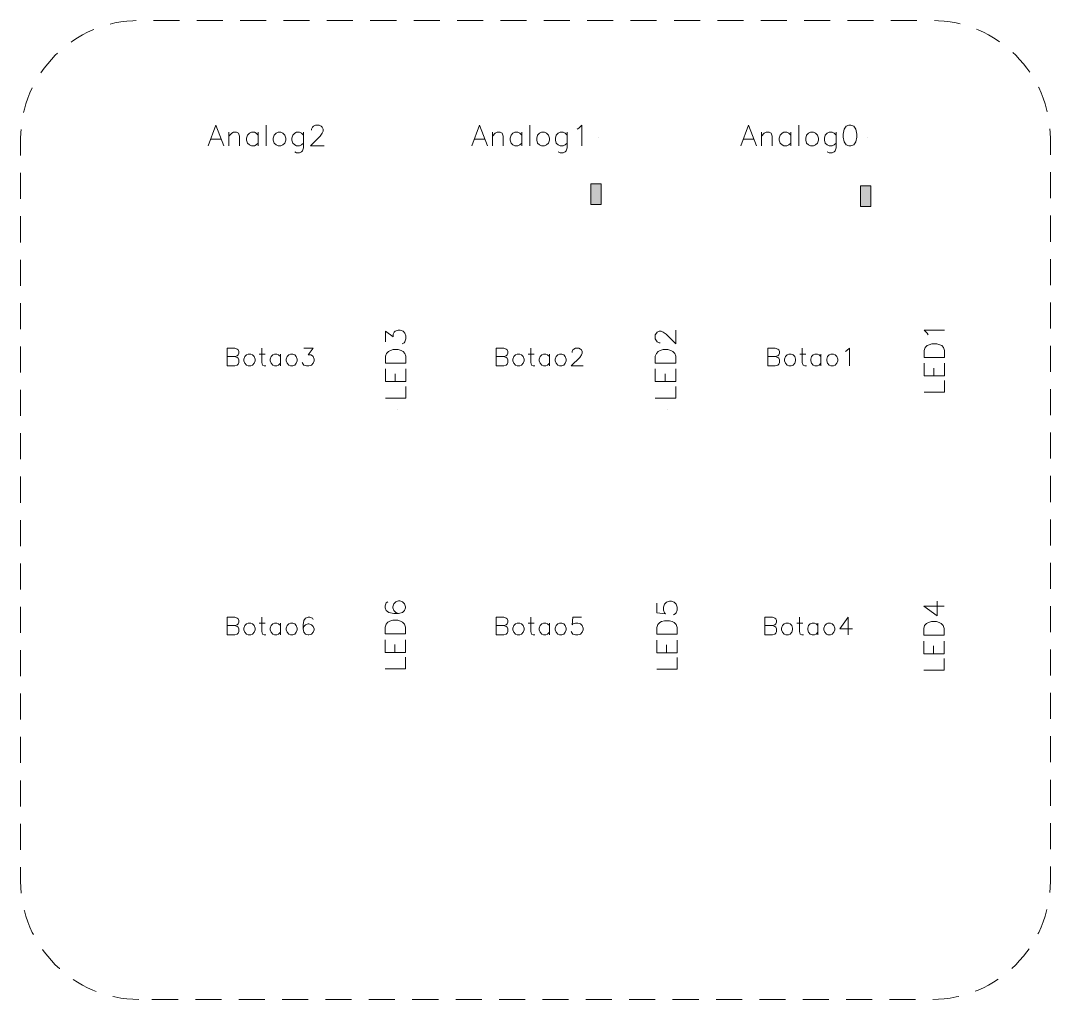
# Model space of a CAD drawing. Header units: inches. Extents: x 7 to 387, y -180 to -7.
# Drawn here: x 263.2 to 381.9, y -121.7 to -8.9 of the extents above; entities that cross this region are included whole.
import ezdxf

# ---------------------------------------------------------------- set-up
doc = ezdxf.new("R2010")
doc.units = ezdxf.units.IN
doc.header["$MEASUREMENT"] = 0
doc.linetypes.add('AI-Linetype-1', pattern=[5, 3, -2])
doc.layers.add('Layer 1', color=7, linetype='Continuous')

# ---------------------------------------------------------------- blocks, each defined once
blk = doc.blocks.new('block 111')
at = {"layer": 'Layer 1', "color": 5, "lineweight": 9, "true_color": 0x0000ff}
for points in [[(347.1, -20.98), (346.19, -23.37)], [(347.1, -20.98), (348.01, -23.37)], [(346.53, -22.57), (347.67, -22.57)]]:
    blk.add_lwpolyline(points, dxfattribs=at)
blk = doc.blocks.new('block 112')
at = {"layer": 'Layer 1', "color": 5, "lineweight": 9, "true_color": 0x0000ff}
for points in [[(348.57, -21.78), (348.57, -23.37)], [(348.57, -22.23), (348.91, -21.89), (349.14, -21.78), (349.48, -21.78), (349.71, -21.89), (349.82, -22.23), (349.82, -23.37)]]:
    blk.add_lwpolyline(points, dxfattribs=at)
blk = doc.blocks.new('block 113')
at = {"layer": 'Layer 1', "color": 5, "lineweight": 9, "true_color": 0x0000ff}
for points in [[(351.98, -22.12), (351.75, -21.89), (351.52, -21.78), (351.18, -21.78), (350.95, -21.89), (350.73, -22.12), (350.61, -22.46), (350.61, -22.69), (350.73, -23.03), (350.95, -23.25), (351.18, -23.37), (351.52, -23.37), (351.75, -23.25), (351.98, -23.03)], [(351.98, -21.78), (351.98, -23.37)]]:
    blk.add_lwpolyline(points, dxfattribs=at)
blk = doc.blocks.new('block 114')
at = {"layer": 'Layer 1', "color": 5, "lineweight": 9, "true_color": 0x0000ff}
blk.add_lwpolyline([(352.88, -20.98), (352.88, -23.37)], dxfattribs=at)
blk = doc.blocks.new('block 115')
at = {"layer": 'Layer 1', "color": 5, "lineweight": 9, "true_color": 0x0000ff}
blk.add_lwpolyline([(354.24, -21.78), (354.02, -21.89), (353.79, -22.12), (353.68, -22.46), (353.68, -22.69), (353.79, -23.03), (354.02, -23.25), (354.24, -23.37), (354.58, -23.37), (354.81, -23.25), (355.04, -23.03), (355.15, -22.69), (355.15, -22.46), (355.04, -22.12), (354.81, -21.89), (354.58, -21.78), (354.24, -21.78)], dxfattribs=at)
blk = doc.blocks.new('block 116')
at = {"layer": 'Layer 1', "color": 5, "lineweight": 9, "true_color": 0x0000ff}
for points in [[(357.19, -22.12), (356.96, -21.89), (356.74, -21.78), (356.4, -21.78), (356.17, -21.89), (355.94, -22.12), (355.83, -22.46), (355.83, -22.69), (355.94, -23.03), (356.17, -23.25), (356.4, -23.37), (356.74, -23.37), (356.96, -23.25), (357.19, -23.03)], [(357.19, -21.78), (357.19, -23.59), (357.08, -23.93), (356.96, -24.05), (356.74, -24.16), (356.4, -24.16), (356.17, -24.05)]]:
    blk.add_lwpolyline(points, dxfattribs=at)
blk = doc.blocks.new('block 117')
at = {"layer": 'Layer 1', "color": 5, "lineweight": 9, "true_color": 0x0000ff}
blk.add_lwpolyline([(358.67, -20.98), (358.33, -21.1), (358.1, -21.44), (357.99, -22.01), (357.99, -22.35), (358.1, -22.91), (358.33, -23.25), (358.67, -23.37), (358.89, -23.37), (359.23, -23.25), (359.46, -22.91), (359.57, -22.35), (359.57, -22.01), (359.46, -21.44), (359.23, -21.1), (358.89, -20.98), (358.67, -20.98)], dxfattribs=at)
blk = doc.blocks.new('block 118')
at = {"layer": 'Layer 1', "color": 5, "lineweight": 9, "true_color": 0x0000ff}
blk.add_lwpolyline([(360.82, -22.35), (360.82, -22.35)], dxfattribs=at)
blk = doc.blocks.new('block 110')
at = {"layer": 'Layer 1'}
for name in ['block 111', 'block 114', 'block 117', 'block 112', 'block 113', 'block 115', 'block 116', 'block 118']:
    blk.add_blockref(name, (0, 0), dxfattribs=at)
blk = doc.blocks.new('block 120')
at = {"layer": 'Layer 1', "color": 5, "lineweight": 9, "true_color": 0x0000ff}
for points in [[(316.1, -20.98), (315.19, -23.37)], [(316.1, -20.98), (317.01, -23.37)], [(315.53, -22.57), (316.67, -22.57)]]:
    blk.add_lwpolyline(points, dxfattribs=at)
blk = doc.blocks.new('block 121')
at = {"layer": 'Layer 1', "color": 5, "lineweight": 9, "true_color": 0x0000ff}
for points in [[(317.57, -21.78), (317.57, -23.37)], [(317.57, -22.23), (317.91, -21.89), (318.14, -21.78), (318.48, -21.78), (318.71, -21.89), (318.82, -22.23), (318.82, -23.37)]]:
    blk.add_lwpolyline(points, dxfattribs=at)
blk = doc.blocks.new('block 122')
at = {"layer": 'Layer 1', "color": 5, "lineweight": 9, "true_color": 0x0000ff}
for points in [[(320.98, -22.12), (320.75, -21.89), (320.52, -21.78), (320.18, -21.78), (319.95, -21.89), (319.73, -22.12), (319.61, -22.46), (319.61, -22.69), (319.73, -23.03), (319.95, -23.25), (320.18, -23.37), (320.52, -23.37), (320.75, -23.25), (320.98, -23.03)], [(320.98, -21.78), (320.98, -23.37)]]:
    blk.add_lwpolyline(points, dxfattribs=at)
blk = doc.blocks.new('block 123')
at = {"layer": 'Layer 1', "color": 5, "lineweight": 9, "true_color": 0x0000ff}
blk.add_lwpolyline([(321.88, -20.98), (321.88, -23.37)], dxfattribs=at)
blk = doc.blocks.new('block 124')
at = {"layer": 'Layer 1', "color": 5, "lineweight": 9, "true_color": 0x0000ff}
blk.add_lwpolyline([(323.24, -21.78), (323.02, -21.89), (322.79, -22.12), (322.68, -22.46), (322.68, -22.69), (322.79, -23.03), (323.02, -23.25), (323.24, -23.37), (323.58, -23.37), (323.81, -23.25), (324.04, -23.03), (324.15, -22.69), (324.15, -22.46), (324.04, -22.12), (323.81, -21.89), (323.58, -21.78), (323.24, -21.78)], dxfattribs=at)
blk = doc.blocks.new('block 125')
at = {"layer": 'Layer 1', "color": 5, "lineweight": 9, "true_color": 0x0000ff}
for points in [[(326.19, -22.12), (325.96, -21.89), (325.74, -21.78), (325.4, -21.78), (325.17, -21.89), (324.94, -22.12), (324.83, -22.46), (324.83, -22.69), (324.94, -23.03), (325.17, -23.25), (325.4, -23.37), (325.74, -23.37), (325.96, -23.25), (326.19, -23.03)], [(326.19, -21.78), (326.19, -23.59), (326.08, -23.93), (325.96, -24.05), (325.74, -24.16), (325.4, -24.16), (325.17, -24.05)]]:
    blk.add_lwpolyline(points, dxfattribs=at)
blk = doc.blocks.new('block 126')
at = {"layer": 'Layer 1', "color": 5, "lineweight": 9, "true_color": 0x0000ff}
blk.add_lwpolyline([(327.33, -21.44), (327.55, -21.33), (327.89, -20.98), (327.89, -23.37)], dxfattribs=at)
blk = doc.blocks.new('block 127')
at = {"layer": 'Layer 1', "color": 5, "lineweight": 9, "true_color": 0x0000ff}
blk.add_lwpolyline([(329.82, -22.35), (329.82, -22.35)], dxfattribs=at)
blk = doc.blocks.new('block 119')
at = {"layer": 'Layer 1'}
for name in ['block 120', 'block 123', 'block 126', 'block 121', 'block 122', 'block 124', 'block 125', 'block 127']:
    blk.add_blockref(name, (0, 0), dxfattribs=at)
blk = doc.blocks.new('block 129')
at = {"layer": 'Layer 1', "color": 5, "lineweight": 9, "true_color": 0x0000ff}
for points in [[(285.72, -20.98), (284.82, -23.37)], [(285.72, -20.98), (286.63, -23.37)], [(285.16, -22.57), (286.29, -22.57)]]:
    blk.add_lwpolyline(points, dxfattribs=at)
blk = doc.blocks.new('block 130')
at = {"layer": 'Layer 1', "color": 5, "lineweight": 9, "true_color": 0x0000ff}
for points in [[(287.2, -21.78), (287.2, -23.37)], [(287.2, -22.23), (287.54, -21.89), (287.76, -21.78), (288.1, -21.78), (288.33, -21.89), (288.44, -22.23), (288.44, -23.37)]]:
    blk.add_lwpolyline(points, dxfattribs=at)
blk = doc.blocks.new('block 131')
at = {"layer": 'Layer 1', "color": 5, "lineweight": 9, "true_color": 0x0000ff}
for points in [[(290.6, -22.12), (290.37, -21.89), (290.15, -21.78), (289.81, -21.78), (289.58, -21.89), (289.35, -22.12), (289.24, -22.46), (289.24, -22.69), (289.35, -23.03), (289.58, -23.25), (289.81, -23.37), (290.15, -23.37), (290.37, -23.25), (290.6, -23.03)], [(290.6, -21.78), (290.6, -23.37)]]:
    blk.add_lwpolyline(points, dxfattribs=at)
blk = doc.blocks.new('block 132')
at = {"layer": 'Layer 1', "color": 5, "lineweight": 9, "true_color": 0x0000ff}
blk.add_lwpolyline([(291.51, -20.98), (291.51, -23.37)], dxfattribs=at)
blk = doc.blocks.new('block 133')
at = {"layer": 'Layer 1', "color": 5, "lineweight": 9, "true_color": 0x0000ff}
blk.add_lwpolyline([(292.87, -21.78), (292.64, -21.89), (292.41, -22.12), (292.3, -22.46), (292.3, -22.69), (292.41, -23.03), (292.64, -23.25), (292.87, -23.37), (293.21, -23.37), (293.43, -23.25), (293.66, -23.03), (293.77, -22.69), (293.77, -22.46), (293.66, -22.12), (293.43, -21.89), (293.21, -21.78), (292.87, -21.78)], dxfattribs=at)
blk = doc.blocks.new('block 134')
at = {"layer": 'Layer 1', "color": 5, "lineweight": 9, "true_color": 0x0000ff}
for points in [[(295.82, -22.12), (295.59, -21.89), (295.36, -21.78), (295.02, -21.78), (294.79, -21.89), (294.57, -22.12), (294.45, -22.46), (294.45, -22.69), (294.57, -23.03), (294.79, -23.25), (295.02, -23.37), (295.36, -23.37), (295.59, -23.25), (295.82, -23.03)], [(295.82, -21.78), (295.82, -23.59), (295.7, -23.93), (295.59, -24.05), (295.36, -24.16), (295.02, -24.16), (294.79, -24.05)]]:
    blk.add_lwpolyline(points, dxfattribs=at)
blk = doc.blocks.new('block 135')
at = {"layer": 'Layer 1', "color": 5, "lineweight": 9, "true_color": 0x0000ff}
blk.add_lwpolyline([(296.72, -21.55), (296.72, -21.44), (296.84, -21.21), (296.95, -21.1), (297.18, -20.98), (297.63, -20.98), (297.86, -21.1), (297.97, -21.21), (298.08, -21.44), (298.08, -21.67), (297.97, -21.89), (297.74, -22.23), (296.61, -23.37), (298.2, -23.37)], dxfattribs=at)
blk = doc.blocks.new('block 128')
at = {"layer": 'Layer 1'}
for name in ['block 129', 'block 132', 'block 135', 'block 130', 'block 131', 'block 133', 'block 134']:
    blk.add_blockref(name, (0, 0), dxfattribs=at)
blk = doc.blocks.new('block 137')
at = {"layer": 'Layer 1', "color": 5, "lineweight": 9, "true_color": 0x0000ff}
for points in [[(318.01, -46.67), (318.01, -48.71)], [(318.01, -46.67), (318.88, -46.67), (319.18, -46.77), (319.27, -46.87), (319.37, -47.06), (319.37, -47.26), (319.27, -47.45), (319.18, -47.55), (318.88, -47.65)], [(318.01, -47.65), (318.88, -47.65), (319.18, -47.74), (319.27, -47.84), (319.37, -48.03), (319.37, -48.33), (319.27, -48.52), (319.18, -48.62), (318.88, -48.71), (318.01, -48.71)]]:
    blk.add_lwpolyline(points, dxfattribs=at)
blk = doc.blocks.new('block 138')
at = {"layer": 'Layer 1', "color": 5, "lineweight": 9, "true_color": 0x0000ff}
blk.add_lwpolyline([(320.44, -47.35), (320.25, -47.45), (320.05, -47.65), (319.95, -47.94), (319.95, -48.13), (320.05, -48.42), (320.25, -48.62), (320.44, -48.71), (320.73, -48.71), (320.93, -48.62), (321.12, -48.42), (321.22, -48.13), (321.22, -47.94), (321.12, -47.65), (320.93, -47.45), (320.73, -47.35), (320.44, -47.35)], dxfattribs=at)
blk = doc.blocks.new('block 139')
at = {"layer": 'Layer 1', "color": 5, "lineweight": 9, "true_color": 0x0000ff}
for points in [[(321.7, -47.35), (322.39, -47.35)], [(322, -46.67), (322, -48.33), (322.09, -48.62), (322.29, -48.71), (322.48, -48.71)]]:
    blk.add_lwpolyline(points, dxfattribs=at)
blk = doc.blocks.new('block 140')
at = {"layer": 'Layer 1', "color": 5, "lineweight": 9, "true_color": 0x0000ff}
for points in [[(324.14, -47.65), (323.94, -47.45), (323.75, -47.35), (323.46, -47.35), (323.26, -47.45), (323.07, -47.65), (322.97, -47.94), (322.97, -48.13), (323.07, -48.42), (323.26, -48.62), (323.46, -48.71), (323.75, -48.71), (323.94, -48.62), (324.14, -48.42)], [(324.14, -47.35), (324.14, -48.71)]]:
    blk.add_lwpolyline(points, dxfattribs=at)
blk = doc.blocks.new('block 141')
at = {"layer": 'Layer 1', "color": 5, "lineweight": 9, "true_color": 0x0000ff}
blk.add_lwpolyline([(325.3, -47.35), (325.11, -47.45), (324.91, -47.65), (324.82, -47.94), (324.82, -48.13), (324.91, -48.42), (325.11, -48.62), (325.3, -48.71), (325.59, -48.71), (325.79, -48.62), (325.98, -48.42), (326.08, -48.13), (326.08, -47.94), (325.98, -47.65), (325.79, -47.45), (325.59, -47.35), (325.3, -47.35)], dxfattribs=at)
blk = doc.blocks.new('block 142')
at = {"layer": 'Layer 1', "color": 5, "lineweight": 9, "true_color": 0x0000ff}
blk.add_lwpolyline([(326.76, -47.16), (326.76, -47.06), (326.86, -46.87), (326.96, -46.77), (327.15, -46.67), (327.54, -46.67), (327.73, -46.77), (327.83, -46.87), (327.93, -47.06), (327.93, -47.26), (327.83, -47.45), (327.64, -47.74), (326.66, -48.71), (328.03, -48.71)], dxfattribs=at)
blk = doc.blocks.new('block 136')
at = {"layer": 'Layer 1'}
for name in ['block 137', 'block 138', 'block 139', 'block 140', 'block 141', 'block 142']:
    blk.add_blockref(name, (0, 0), dxfattribs=at)
blk = doc.blocks.new('block 144')
at = {"layer": 'Layer 1', "color": 5, "lineweight": 9, "true_color": 0x0000ff}
for points in [[(318.01, -77.67), (318.01, -79.71)], [(318.01, -77.67), (318.88, -77.67), (319.18, -77.77), (319.27, -77.87), (319.37, -78.06), (319.37, -78.26), (319.27, -78.45), (319.18, -78.55), (318.88, -78.65)], [(318.01, -78.65), (318.88, -78.65), (319.18, -78.74), (319.27, -78.84), (319.37, -79.03), (319.37, -79.33), (319.27, -79.52), (319.18, -79.62), (318.88, -79.71), (318.01, -79.71)]]:
    blk.add_lwpolyline(points, dxfattribs=at)
blk = doc.blocks.new('block 145')
at = {"layer": 'Layer 1', "color": 5, "lineweight": 9, "true_color": 0x0000ff}
blk.add_lwpolyline([(320.44, -78.35), (320.25, -78.45), (320.05, -78.65), (319.95, -78.94), (319.95, -79.13), (320.05, -79.42), (320.25, -79.62), (320.44, -79.71), (320.73, -79.71), (320.93, -79.62), (321.12, -79.42), (321.22, -79.13), (321.22, -78.94), (321.12, -78.65), (320.93, -78.45), (320.73, -78.35), (320.44, -78.35)], dxfattribs=at)
blk = doc.blocks.new('block 146')
at = {"layer": 'Layer 1', "color": 5, "lineweight": 9, "true_color": 0x0000ff}
for points in [[(322, -77.67), (322, -79.33), (322.09, -79.62), (322.29, -79.71), (322.48, -79.71)], [(321.7, -78.35), (322.39, -78.35)]]:
    blk.add_lwpolyline(points, dxfattribs=at)
blk = doc.blocks.new('block 147')
at = {"layer": 'Layer 1', "color": 5, "lineweight": 9, "true_color": 0x0000ff}
for points in [[(324.14, -78.65), (323.94, -78.45), (323.75, -78.35), (323.46, -78.35), (323.26, -78.45), (323.07, -78.65), (322.97, -78.94), (322.97, -79.13), (323.07, -79.42), (323.26, -79.62), (323.46, -79.71), (323.75, -79.71), (323.94, -79.62), (324.14, -79.42)], [(324.14, -78.35), (324.14, -79.71)]]:
    blk.add_lwpolyline(points, dxfattribs=at)
blk = doc.blocks.new('block 148')
at = {"layer": 'Layer 1', "color": 5, "lineweight": 9, "true_color": 0x0000ff}
blk.add_lwpolyline([(325.3, -78.35), (325.11, -78.45), (324.91, -78.65), (324.82, -78.94), (324.82, -79.13), (324.91, -79.42), (325.11, -79.62), (325.3, -79.71), (325.59, -79.71), (325.79, -79.62), (325.98, -79.42), (326.08, -79.13), (326.08, -78.94), (325.98, -78.65), (325.79, -78.45), (325.59, -78.35), (325.3, -78.35)], dxfattribs=at)
blk = doc.blocks.new('block 149')
at = {"layer": 'Layer 1', "color": 5, "lineweight": 9, "true_color": 0x0000ff}
blk.add_lwpolyline([(327.83, -77.67), (326.86, -77.67), (326.76, -78.55), (326.86, -78.45), (327.15, -78.35), (327.44, -78.35), (327.73, -78.45), (327.93, -78.65), (328.03, -78.94), (328.03, -79.13), (327.93, -79.42), (327.73, -79.62), (327.44, -79.71), (327.15, -79.71), (326.86, -79.62), (326.76, -79.52), (326.66, -79.33)], dxfattribs=at)
blk = doc.blocks.new('block 143')
at = {"layer": 'Layer 1'}
for name in ['block 144', 'block 146', 'block 149', 'block 145', 'block 147', 'block 148']:
    blk.add_blockref(name, (0, 0), dxfattribs=at)
blk = doc.blocks.new('block 151')
at = {"layer": 'Layer 1', "color": 5, "lineweight": 9, "true_color": 0x0000ff}
for points in [[(287.01, -46.67), (287.01, -48.71)], [(287.01, -46.67), (287.88, -46.67), (288.18, -46.77), (288.27, -46.87), (288.37, -47.06), (288.37, -47.26), (288.27, -47.45), (288.18, -47.55), (287.88, -47.65)], [(287.01, -47.65), (287.88, -47.65), (288.18, -47.74), (288.27, -47.84), (288.37, -48.03), (288.37, -48.33), (288.27, -48.52), (288.18, -48.62), (287.88, -48.71), (287.01, -48.71)]]:
    blk.add_lwpolyline(points, dxfattribs=at)
blk = doc.blocks.new('block 152')
at = {"layer": 'Layer 1', "color": 5, "lineweight": 9, "true_color": 0x0000ff}
blk.add_lwpolyline([(289.44, -47.35), (289.25, -47.45), (289.05, -47.65), (288.95, -47.94), (288.95, -48.13), (289.05, -48.42), (289.25, -48.62), (289.44, -48.71), (289.73, -48.71), (289.93, -48.62), (290.12, -48.42), (290.22, -48.13), (290.22, -47.94), (290.12, -47.65), (289.93, -47.45), (289.73, -47.35), (289.44, -47.35)], dxfattribs=at)
blk = doc.blocks.new('block 153')
at = {"layer": 'Layer 1', "color": 5, "lineweight": 9, "true_color": 0x0000ff}
for points in [[(290.7, -47.35), (291.39, -47.35)], [(291, -46.67), (291, -48.33), (291.09, -48.62), (291.29, -48.71), (291.48, -48.71)]]:
    blk.add_lwpolyline(points, dxfattribs=at)
blk = doc.blocks.new('block 154')
at = {"layer": 'Layer 1', "color": 5, "lineweight": 9, "true_color": 0x0000ff}
for points in [[(293.14, -47.65), (292.94, -47.45), (292.75, -47.35), (292.46, -47.35), (292.26, -47.45), (292.07, -47.65), (291.97, -47.94), (291.97, -48.13), (292.07, -48.42), (292.26, -48.62), (292.46, -48.71), (292.75, -48.71), (292.94, -48.62), (293.14, -48.42)], [(293.14, -47.35), (293.14, -48.71)]]:
    blk.add_lwpolyline(points, dxfattribs=at)
blk = doc.blocks.new('block 155')
at = {"layer": 'Layer 1', "color": 5, "lineweight": 9, "true_color": 0x0000ff}
blk.add_lwpolyline([(294.3, -47.35), (294.11, -47.45), (293.91, -47.65), (293.82, -47.94), (293.82, -48.13), (293.91, -48.42), (294.11, -48.62), (294.3, -48.71), (294.59, -48.71), (294.79, -48.62), (294.98, -48.42), (295.08, -48.13), (295.08, -47.94), (294.98, -47.65), (294.79, -47.45), (294.59, -47.35), (294.3, -47.35)], dxfattribs=at)
blk = doc.blocks.new('block 156')
at = {"layer": 'Layer 1', "color": 5, "lineweight": 9, "true_color": 0x0000ff}
blk.add_lwpolyline([(295.86, -46.67), (296.93, -46.67), (296.35, -47.45), (296.64, -47.45), (296.83, -47.55), (296.93, -47.65), (297.03, -47.94), (297.03, -48.13), (296.93, -48.42), (296.73, -48.62), (296.44, -48.71), (296.15, -48.71), (295.86, -48.62), (295.76, -48.52), (295.66, -48.33)], dxfattribs=at)
blk = doc.blocks.new('block 150')
at = {"layer": 'Layer 1'}
for name in ['block 151', 'block 152', 'block 153', 'block 154', 'block 155', 'block 156']:
    blk.add_blockref(name, (0, 0), dxfattribs=at)
blk = doc.blocks.new('block 158')
at = {"layer": 'Layer 1', "color": 5, "lineweight": 9, "true_color": 0x0000ff}
for points in [[(349.3, -46.67), (349.3, -48.71)], [(349.3, -46.67), (350.18, -46.67), (350.47, -46.77), (350.57, -46.87), (350.66, -47.06), (350.66, -47.26), (350.57, -47.45), (350.47, -47.55), (350.18, -47.65)], [(349.3, -47.65), (350.18, -47.65), (350.47, -47.74), (350.57, -47.84), (350.66, -48.03), (350.66, -48.33), (350.57, -48.52), (350.47, -48.62), (350.18, -48.71), (349.3, -48.71)]]:
    blk.add_lwpolyline(points, dxfattribs=at)
blk = doc.blocks.new('block 159')
at = {"layer": 'Layer 1', "color": 5, "lineweight": 9, "true_color": 0x0000ff}
blk.add_lwpolyline([(351.73, -47.35), (351.54, -47.45), (351.34, -47.65), (351.25, -47.94), (351.25, -48.13), (351.34, -48.42), (351.54, -48.62), (351.73, -48.71), (352.02, -48.71), (352.22, -48.62), (352.41, -48.42), (352.51, -48.13), (352.51, -47.94), (352.41, -47.65), (352.22, -47.45), (352.02, -47.35), (351.73, -47.35)], dxfattribs=at)
blk = doc.blocks.new('block 160')
at = {"layer": 'Layer 1', "color": 5, "lineweight": 9, "true_color": 0x0000ff}
for points in [[(353, -47.35), (353.68, -47.35)], [(353.29, -46.67), (353.29, -48.33), (353.39, -48.62), (353.58, -48.71), (353.77, -48.71)]]:
    blk.add_lwpolyline(points, dxfattribs=at)
blk = doc.blocks.new('block 161')
at = {"layer": 'Layer 1', "color": 5, "lineweight": 9, "true_color": 0x0000ff}
for points in [[(355.43, -47.65), (355.23, -47.45), (355.04, -47.35), (354.75, -47.35), (354.55, -47.45), (354.36, -47.65), (354.26, -47.94), (354.26, -48.13), (354.36, -48.42), (354.55, -48.62), (354.75, -48.71), (355.04, -48.71), (355.23, -48.62), (355.43, -48.42)], [(355.43, -47.35), (355.43, -48.71)]]:
    blk.add_lwpolyline(points, dxfattribs=at)
blk = doc.blocks.new('block 162')
at = {"layer": 'Layer 1', "color": 5, "lineweight": 9, "true_color": 0x0000ff}
blk.add_lwpolyline([(356.59, -47.35), (356.4, -47.45), (356.21, -47.65), (356.11, -47.94), (356.11, -48.13), (356.21, -48.42), (356.4, -48.62), (356.59, -48.71), (356.89, -48.71), (357.08, -48.62), (357.28, -48.42), (357.37, -48.13), (357.37, -47.94), (357.28, -47.65), (357.08, -47.45), (356.89, -47.35), (356.59, -47.35)], dxfattribs=at)
blk = doc.blocks.new('block 163')
at = {"layer": 'Layer 1', "color": 5, "lineweight": 9, "true_color": 0x0000ff}
blk.add_lwpolyline([(358.25, -47.06), (358.44, -46.96), (358.73, -46.67), (358.73, -48.71)], dxfattribs=at)
blk = doc.blocks.new('block 157')
at = {"layer": 'Layer 1'}
for name in ['block 158', 'block 159', 'block 160', 'block 161', 'block 162', 'block 163']:
    blk.add_blockref(name, (0, 0), dxfattribs=at)
blk = doc.blocks.new('block 165')
at = {"layer": 'Layer 1', "color": 5, "lineweight": 9, "true_color": 0x0000ff}
for points in [[(348.96, -77.67), (348.96, -79.71)], [(348.96, -77.67), (349.84, -77.67), (350.13, -77.77), (350.23, -77.87), (350.32, -78.06), (350.32, -78.26), (350.23, -78.45), (350.13, -78.55), (349.84, -78.65)], [(348.96, -78.65), (349.84, -78.65), (350.13, -78.74), (350.23, -78.84), (350.32, -79.03), (350.32, -79.33), (350.23, -79.52), (350.13, -79.62), (349.84, -79.71), (348.96, -79.71)]]:
    blk.add_lwpolyline(points, dxfattribs=at)
blk = doc.blocks.new('block 166')
at = {"layer": 'Layer 1', "color": 5, "lineweight": 9, "true_color": 0x0000ff}
blk.add_lwpolyline([(351.39, -78.35), (351.2, -78.45), (351, -78.65), (350.91, -78.94), (350.91, -79.13), (351, -79.42), (351.2, -79.62), (351.39, -79.71), (351.68, -79.71), (351.88, -79.62), (352.07, -79.42), (352.17, -79.13), (352.17, -78.94), (352.07, -78.65), (351.88, -78.45), (351.68, -78.35), (351.39, -78.35)], dxfattribs=at)
blk = doc.blocks.new('block 167')
at = {"layer": 'Layer 1', "color": 5, "lineweight": 9, "true_color": 0x0000ff}
for points in [[(352.95, -77.67), (352.95, -79.33), (353.05, -79.62), (353.24, -79.71), (353.43, -79.71)], [(352.66, -78.35), (353.34, -78.35)]]:
    blk.add_lwpolyline(points, dxfattribs=at)
blk = doc.blocks.new('block 168')
at = {"layer": 'Layer 1', "color": 5, "lineweight": 9, "true_color": 0x0000ff}
for points in [[(355.09, -78.65), (354.89, -78.45), (354.7, -78.35), (354.41, -78.35), (354.21, -78.45), (354.02, -78.65), (353.92, -78.94), (353.92, -79.13), (354.02, -79.42), (354.21, -79.62), (354.41, -79.71), (354.7, -79.71), (354.89, -79.62), (355.09, -79.42)], [(355.09, -78.35), (355.09, -79.71)]]:
    blk.add_lwpolyline(points, dxfattribs=at)
blk = doc.blocks.new('block 169')
at = {"layer": 'Layer 1', "color": 5, "lineweight": 9, "true_color": 0x0000ff}
blk.add_lwpolyline([(356.25, -78.35), (356.06, -78.45), (355.87, -78.65), (355.77, -78.94), (355.77, -79.13), (355.87, -79.42), (356.06, -79.62), (356.25, -79.71), (356.55, -79.71), (356.74, -79.62), (356.93, -79.42), (357.03, -79.13), (357.03, -78.94), (356.93, -78.65), (356.74, -78.45), (356.55, -78.35), (356.25, -78.35)], dxfattribs=at)
blk = doc.blocks.new('block 170')
at = {"layer": 'Layer 1', "color": 5, "lineweight": 9, "true_color": 0x0000ff}
for points in [[(358.59, -77.67), (357.62, -79.03), (359.07, -79.03)], [(358.59, -77.67), (358.59, -79.71)]]:
    blk.add_lwpolyline(points, dxfattribs=at)
blk = doc.blocks.new('block 164')
at = {"layer": 'Layer 1'}
for name in ['block 165', 'block 167', 'block 170', 'block 166', 'block 168', 'block 169']:
    blk.add_blockref(name, (0, 0), dxfattribs=at)
blk = doc.blocks.new('block 172')
at = {"layer": 'Layer 1', "color": 5, "lineweight": 9, "true_color": 0x0000ff}
for points in [[(287.01, -77.67), (287.01, -79.71)], [(287.01, -77.67), (287.88, -77.67), (288.18, -77.77), (288.27, -77.87), (288.37, -78.06), (288.37, -78.26), (288.27, -78.45), (288.18, -78.55), (287.88, -78.65)], [(287.01, -78.65), (287.88, -78.65), (288.18, -78.74), (288.27, -78.84), (288.37, -79.03), (288.37, -79.33), (288.27, -79.52), (288.18, -79.62), (287.88, -79.71), (287.01, -79.71)]]:
    blk.add_lwpolyline(points, dxfattribs=at)
blk = doc.blocks.new('block 173')
at = {"layer": 'Layer 1', "color": 5, "lineweight": 9, "true_color": 0x0000ff}
blk.add_lwpolyline([(289.44, -78.35), (289.25, -78.45), (289.05, -78.65), (288.95, -78.94), (288.95, -79.13), (289.05, -79.42), (289.25, -79.62), (289.44, -79.71), (289.73, -79.71), (289.93, -79.62), (290.12, -79.42), (290.22, -79.13), (290.22, -78.94), (290.12, -78.65), (289.93, -78.45), (289.73, -78.35), (289.44, -78.35)], dxfattribs=at)
blk = doc.blocks.new('block 174')
at = {"layer": 'Layer 1', "color": 5, "lineweight": 9, "true_color": 0x0000ff}
for points in [[(291, -77.67), (291, -79.33), (291.09, -79.62), (291.29, -79.71), (291.48, -79.71)], [(290.7, -78.35), (291.39, -78.35)]]:
    blk.add_lwpolyline(points, dxfattribs=at)
blk = doc.blocks.new('block 175')
at = {"layer": 'Layer 1', "color": 5, "lineweight": 9, "true_color": 0x0000ff}
for points in [[(293.14, -78.65), (292.94, -78.45), (292.75, -78.35), (292.46, -78.35), (292.26, -78.45), (292.07, -78.65), (291.97, -78.94), (291.97, -79.13), (292.07, -79.42), (292.26, -79.62), (292.46, -79.71), (292.75, -79.71), (292.94, -79.62), (293.14, -79.42)], [(293.14, -78.35), (293.14, -79.71)]]:
    blk.add_lwpolyline(points, dxfattribs=at)
blk = doc.blocks.new('block 176')
at = {"layer": 'Layer 1', "color": 5, "lineweight": 9, "true_color": 0x0000ff}
blk.add_lwpolyline([(294.3, -78.35), (294.11, -78.45), (293.91, -78.65), (293.82, -78.94), (293.82, -79.13), (293.91, -79.42), (294.11, -79.62), (294.3, -79.71), (294.59, -79.71), (294.79, -79.62), (294.98, -79.42), (295.08, -79.13), (295.08, -78.94), (294.98, -78.65), (294.79, -78.45), (294.59, -78.35), (294.3, -78.35)], dxfattribs=at)
blk = doc.blocks.new('block 177')
at = {"layer": 'Layer 1', "color": 5, "lineweight": 9, "true_color": 0x0000ff}
blk.add_lwpolyline([(296.93, -77.96), (296.83, -77.77), (296.54, -77.67), (296.35, -77.67), (296.05, -77.77), (295.86, -78.06), (295.76, -78.55), (295.76, -79.03), (295.86, -79.42), (296.05, -79.62), (296.35, -79.71), (296.44, -79.71), (296.73, -79.62), (296.93, -79.42), (297.03, -79.13), (297.03, -79.03), (296.93, -78.74), (296.73, -78.55), (296.44, -78.45), (296.35, -78.45), (296.05, -78.55), (295.86, -78.74), (295.76, -79.03)], dxfattribs=at)
blk = doc.blocks.new('block 171')
at = {"layer": 'Layer 1'}
for name in ['block 172', 'block 174', 'block 177', 'block 173', 'block 175', 'block 176']:
    blk.add_blockref(name, (0, 0), dxfattribs=at)
blk = doc.blocks.new('block 179')
at = {"layer": 'Layer 1', "color": 5, "lineweight": 9, "true_color": 0x0000ff}
for points in [[(369.69, -51.76), (369.69, -50.41)], [(367.34, -51.76), (369.69, -51.76)]]:
    blk.add_lwpolyline(points, dxfattribs=at)
blk = doc.blocks.new('block 180')
at = {"layer": 'Layer 1', "color": 5, "lineweight": 9, "true_color": 0x0000ff}
for points in [[(367.34, -49.85), (367.34, -48.4)], [(369.69, -49.85), (369.69, -48.4)], [(368.46, -49.85), (368.46, -48.96)], [(367.34, -49.85), (369.69, -49.85)]]:
    blk.add_lwpolyline(points, dxfattribs=at)
blk = doc.blocks.new('block 181')
at = {"layer": 'Layer 1', "color": 5, "lineweight": 9, "true_color": 0x0000ff}
for points in [[(367.34, -47.73), (367.34, -46.94), (367.45, -46.61), (367.67, -46.38), (367.9, -46.27), (368.23, -46.16), (368.79, -46.16), (369.13, -46.27), (369.35, -46.38), (369.58, -46.61), (369.69, -46.94), (369.69, -47.73)], [(367.34, -47.73), (369.69, -47.73)]]:
    blk.add_lwpolyline(points, dxfattribs=at)
blk = doc.blocks.new('block 182')
at = {"layer": 'Layer 1', "color": 5, "lineweight": 9, "true_color": 0x0000ff}
blk.add_lwpolyline([(367.78, -45.15), (367.67, -44.93), (367.34, -44.59), (369.69, -44.59)], dxfattribs=at)
blk = doc.blocks.new('block 178')
at = {"layer": 'Layer 1'}
for name in ['block 182', 'block 181', 'block 180', 'block 179']:
    blk.add_blockref(name, (0, 0), dxfattribs=at)
blk = doc.blocks.new('block 184')
at = {"layer": 'Layer 1', "color": 5, "lineweight": 9, "true_color": 0x0000ff}
blk.add_lwpolyline([(337.7, -53.77), (337.7, -53.77)], dxfattribs=at)
blk = doc.blocks.new('block 185')
at = {"layer": 'Layer 1', "color": 5, "lineweight": 9, "true_color": 0x0000ff}
for points in [[(338.71, -52.43), (338.71, -51.09)], [(336.35, -52.43), (338.71, -52.43)]]:
    blk.add_lwpolyline(points, dxfattribs=at)
blk = doc.blocks.new('block 186')
at = {"layer": 'Layer 1', "color": 5, "lineweight": 9, "true_color": 0x0000ff}
for points in [[(336.35, -50.53), (336.35, -49.07)], [(337.47, -50.53), (337.47, -49.63)], [(338.71, -50.53), (338.71, -49.07)], [(336.35, -50.53), (338.71, -50.53)]]:
    blk.add_lwpolyline(points, dxfattribs=at)
blk = doc.blocks.new('block 187')
at = {"layer": 'Layer 1', "color": 5, "lineweight": 9, "true_color": 0x0000ff}
for points in [[(336.35, -48.4), (336.35, -47.61), (336.47, -47.28), (336.69, -47.05), (336.91, -46.94), (337.25, -46.83), (337.81, -46.83), (338.15, -46.94), (338.37, -47.05), (338.59, -47.28), (338.71, -47.61), (338.71, -48.4)], [(336.35, -48.4), (338.71, -48.4)]]:
    blk.add_lwpolyline(points, dxfattribs=at)
blk = doc.blocks.new('block 188')
at = {"layer": 'Layer 1', "color": 5, "lineweight": 9, "true_color": 0x0000ff}
blk.add_lwpolyline([(336.91, -46.05), (336.8, -46.05), (336.58, -45.93), (336.47, -45.82), (336.35, -45.6), (336.35, -45.15), (336.47, -44.93), (336.58, -44.81), (336.8, -44.7), (337.03, -44.7), (337.25, -44.81), (337.59, -45.04), (338.71, -46.16), (338.71, -44.59)], dxfattribs=at)
blk = doc.blocks.new('block 183')
at = {"layer": 'Layer 1'}
for name in ['block 188', 'block 187', 'block 186', 'block 185', 'block 184']:
    blk.add_blockref(name, (0, 0), dxfattribs=at)
blk = doc.blocks.new('block 190')
at = {"layer": 'Layer 1', "color": 5, "lineweight": 9, "true_color": 0x0000ff}
blk.add_lwpolyline([(306.61, -53.77), (306.61, -53.77)], dxfattribs=at)
blk = doc.blocks.new('block 191')
at = {"layer": 'Layer 1', "color": 5, "lineweight": 9, "true_color": 0x0000ff}
for points in [[(307.61, -52.43), (307.61, -51.09)], [(305.26, -52.43), (307.61, -52.43)]]:
    blk.add_lwpolyline(points, dxfattribs=at)
blk = doc.blocks.new('block 192')
at = {"layer": 'Layer 1', "color": 5, "lineweight": 9, "true_color": 0x0000ff}
for points in [[(305.26, -50.53), (305.26, -49.07)], [(306.38, -50.53), (306.38, -49.63)], [(307.61, -50.53), (307.61, -49.07)], [(305.26, -50.53), (307.61, -50.53)]]:
    blk.add_lwpolyline(points, dxfattribs=at)
blk = doc.blocks.new('block 193')
at = {"layer": 'Layer 1', "color": 5, "lineweight": 9, "true_color": 0x0000ff}
for points in [[(305.26, -48.4), (305.26, -47.61), (305.37, -47.28), (305.6, -47.05), (305.82, -46.94), (306.16, -46.83), (306.72, -46.83), (307.05, -46.94), (307.28, -47.05), (307.5, -47.28), (307.61, -47.61), (307.61, -48.4)], [(305.26, -48.4), (307.61, -48.4)]]:
    blk.add_lwpolyline(points, dxfattribs=at)
blk = doc.blocks.new('block 194')
at = {"layer": 'Layer 1', "color": 5, "lineweight": 9, "true_color": 0x0000ff}
blk.add_lwpolyline([(305.26, -45.93), (305.26, -44.7), (306.16, -45.37), (306.16, -45.04), (306.27, -44.81), (306.38, -44.7), (306.72, -44.59), (306.94, -44.59), (307.28, -44.7), (307.5, -44.93), (307.61, -45.26), (307.61, -45.6), (307.5, -45.93), (307.39, -46.05), (307.17, -46.16)], dxfattribs=at)
blk = doc.blocks.new('block 189')
at = {"layer": 'Layer 1'}
for name in ['block 194', 'block 193', 'block 192', 'block 191', 'block 190']:
    blk.add_blockref(name, (0, 0), dxfattribs=at)
blk = doc.blocks.new('block 196')
at = {"layer": 'Layer 1', "color": 5, "lineweight": 9, "true_color": 0x0000ff}
for points in [[(369.63, -83.79), (369.63, -82.45)], [(367.28, -83.79), (369.63, -83.79)]]:
    blk.add_lwpolyline(points, dxfattribs=at)
blk = doc.blocks.new('block 197')
at = {"layer": 'Layer 1', "color": 5, "lineweight": 9, "true_color": 0x0000ff}
for points in [[(367.28, -81.89), (367.28, -80.43)], [(369.63, -81.89), (369.63, -80.43)], [(367.28, -81.89), (369.63, -81.89)], [(368.4, -81.89), (368.4, -80.99)]]:
    blk.add_lwpolyline(points, dxfattribs=at)
blk = doc.blocks.new('block 198')
at = {"layer": 'Layer 1', "color": 5, "lineweight": 9, "true_color": 0x0000ff}
for points in [[(367.28, -79.76), (367.28, -78.97), (367.39, -78.64), (367.62, -78.41), (367.84, -78.3), (368.18, -78.19), (368.74, -78.19), (369.07, -78.3), (369.3, -78.41), (369.52, -78.64), (369.63, -78.97), (369.63, -79.76)], [(367.28, -79.76), (369.63, -79.76)]]:
    blk.add_lwpolyline(points, dxfattribs=at)
blk = doc.blocks.new('block 199')
at = {"layer": 'Layer 1', "color": 5, "lineweight": 9, "true_color": 0x0000ff}
for points in [[(367.28, -76.4), (368.85, -77.52), (368.85, -75.84)], [(367.28, -76.4), (369.63, -76.4)]]:
    blk.add_lwpolyline(points, dxfattribs=at)
blk = doc.blocks.new('block 195')
at = {"layer": 'Layer 1'}
for name in ['block 199', 'block 198', 'block 197', 'block 196']:
    blk.add_blockref(name, (0, 0), dxfattribs=at)
blk = doc.blocks.new('block 201')
at = {"layer": 'Layer 1', "color": 5, "lineweight": 9, "true_color": 0x0000ff}
for points in [[(338.87, -83.68), (338.87, -82.33)], [(336.52, -83.68), (338.87, -83.68)]]:
    blk.add_lwpolyline(points, dxfattribs=at)
blk = doc.blocks.new('block 202')
at = {"layer": 'Layer 1', "color": 5, "lineweight": 9, "true_color": 0x0000ff}
for points in [[(336.52, -81.77), (336.52, -80.32)], [(338.87, -81.77), (338.87, -80.32)], [(336.52, -81.77), (338.87, -81.77)], [(337.64, -81.77), (337.64, -80.88)]]:
    blk.add_lwpolyline(points, dxfattribs=at)
blk = doc.blocks.new('block 203')
at = {"layer": 'Layer 1', "color": 5, "lineweight": 9, "true_color": 0x0000ff}
for points in [[(336.52, -79.65), (336.52, -78.86), (336.63, -78.53), (336.86, -78.3), (337.08, -78.19), (337.42, -78.08), (337.98, -78.08), (338.31, -78.19), (338.54, -78.3), (338.76, -78.53), (338.87, -78.86), (338.87, -79.65)], [(336.52, -79.65), (338.87, -79.65)]]:
    blk.add_lwpolyline(points, dxfattribs=at)
blk = doc.blocks.new('block 204')
at = {"layer": 'Layer 1', "color": 5, "lineweight": 9, "true_color": 0x0000ff}
blk.add_lwpolyline([(336.52, -76.06), (336.52, -77.18), (337.53, -77.29), (337.42, -77.18), (337.31, -76.85), (337.31, -76.51), (337.42, -76.17), (337.64, -75.95), (337.98, -75.84), (338.2, -75.84), (338.54, -75.95), (338.76, -76.17), (338.87, -76.51), (338.87, -76.85), (338.76, -77.18), (338.65, -77.29), (338.43, -77.41)], dxfattribs=at)
blk = doc.blocks.new('block 200')
at = {"layer": 'Layer 1'}
for name in ['block 204', 'block 203', 'block 202', 'block 201']:
    blk.add_blockref(name, (0, 0), dxfattribs=at)
blk = doc.blocks.new('block 206')
at = {"layer": 'Layer 1', "color": 5, "lineweight": 9, "true_color": 0x0000ff}
for points in [[(307.56, -83.63), (307.56, -82.29)], [(305.21, -83.63), (307.56, -83.63)]]:
    blk.add_lwpolyline(points, dxfattribs=at)
blk = doc.blocks.new('block 207')
at = {"layer": 'Layer 1', "color": 5, "lineweight": 9, "true_color": 0x0000ff}
for points in [[(305.21, -81.73), (305.21, -80.27)], [(307.56, -81.73), (307.56, -80.27)], [(305.21, -81.73), (307.56, -81.73)], [(306.33, -81.73), (306.33, -80.83)]]:
    blk.add_lwpolyline(points, dxfattribs=at)
blk = doc.blocks.new('block 208')
at = {"layer": 'Layer 1', "color": 5, "lineweight": 9, "true_color": 0x0000ff}
for points in [[(305.21, -79.6), (305.21, -78.82), (305.32, -78.48), (305.54, -78.26), (305.77, -78.15), (306.1, -78.03), (306.66, -78.03), (307, -78.15), (307.22, -78.26), (307.45, -78.48), (307.56, -78.82), (307.56, -79.6)], [(305.21, -79.6), (307.56, -79.6)]]:
    blk.add_lwpolyline(points, dxfattribs=at)
blk = doc.blocks.new('block 209')
at = {"layer": 'Layer 1', "color": 5, "lineweight": 9, "true_color": 0x0000ff}
blk.add_lwpolyline([(305.54, -75.91), (305.32, -76.02), (305.21, -76.35), (305.21, -76.58), (305.32, -76.91), (305.65, -77.14), (306.21, -77.25), (306.77, -77.25), (307.22, -77.14), (307.45, -76.91), (307.56, -76.58), (307.56, -76.47), (307.45, -76.13), (307.22, -75.91), (306.89, -75.79), (306.77, -75.79), (306.44, -75.91), (306.21, -76.13), (306.1, -76.47), (306.1, -76.58), (306.21, -76.91), (306.44, -77.14), (306.77, -77.25)], dxfattribs=at)
blk = doc.blocks.new('block 205')
at = {"layer": 'Layer 1'}
for name in ['block 209', 'block 208', 'block 207', 'block 206']:
    blk.add_blockref(name, (0, 0), dxfattribs=at)
blk = doc.blocks.new('block 109')
at = {"layer": 'Layer 1', "color": 179, "linetype": 'AI-Linetype-1', "lineweight": 9, "true_color": 0x231f20}
blk.add_open_spline([(276.82, -121.72), (276.82, -121.72), (368.27, -121.72), (368.27, -121.72), (375.76, -121.72), (381.88, -115.6), (381.88, -108.11), (381.88, -108.11), (381.88, -22.53), (381.88, -22.53), (381.88, -15.05), (375.76, -8.92), (368.27, -8.92), (368.27, -8.92), (276.82, -8.92), (276.82, -8.92), (269.33, -8.92), (263.21, -15.05), (263.21, -22.53), (263.21, -22.53), (263.21, -108.11), (263.21, -108.11), (263.21, -115.6), (269.33, -121.72), (276.82, -121.72)], degree=3, knots=[0, 0, 0, 0, 1, 1, 1, 2, 2, 2, 3, 3, 3, 4, 4, 4, 5, 5, 5, 6, 6, 6, 7, 7, 7, 8, 8, 8, 8], dxfattribs=at)
at = {"layer": 'Layer 1'}
for name in ['block 128', 'block 119', 'block 110', 'block 189', 'block 183', 'block 178', 'block 150', 'block 136', 'block 157', 'block 205', 'block 200', 'block 195', 'block 171', 'block 143', 'block 164']:
    blk.add_blockref(name, (0, 0), dxfattribs=at)

msp = doc.modelspace()

# ---------------------------------------------------------------- hatches: boundary and pattern name
at = {"layer": 'Layer 1', "true_color": 0x231f20}
h = msp.add_hatch(color=179, dxfattribs=at)
h.dxf.hatch_style = 2
h.paths.add_polyline_path([(330.11, -30.12), (328.91, -30.12), (328.91, -27.72), (330.11, -27.72)])
h = msp.add_hatch(color=179, dxfattribs=at)
h.dxf.hatch_style = 2
h.paths.add_polyline_path([(361.19, -30.36), (359.99, -30.36), (359.99, -27.96), (361.19, -27.96)])

# ---------------------------------------------------------------- linework, layer by layer
at = {"layer": 'Layer 1', "lineweight": 0}
for points in [[(330.11, -30.12), (328.91, -30.12), (328.91, -27.72), (330.11, -27.72), (330.11, -30.12)], [(361.19, -30.36), (359.99, -30.36), (359.99, -27.96), (361.19, -27.96), (361.19, -30.36)]]:
    msp.add_lwpolyline(points, dxfattribs=at)

# ---------------------------------------------------------------- block references
at = {"layer": 'Layer 1'}
msp.add_blockref('block 109', (0, 0), dxfattribs=at)

doc.saveas('drawing.dxf')
